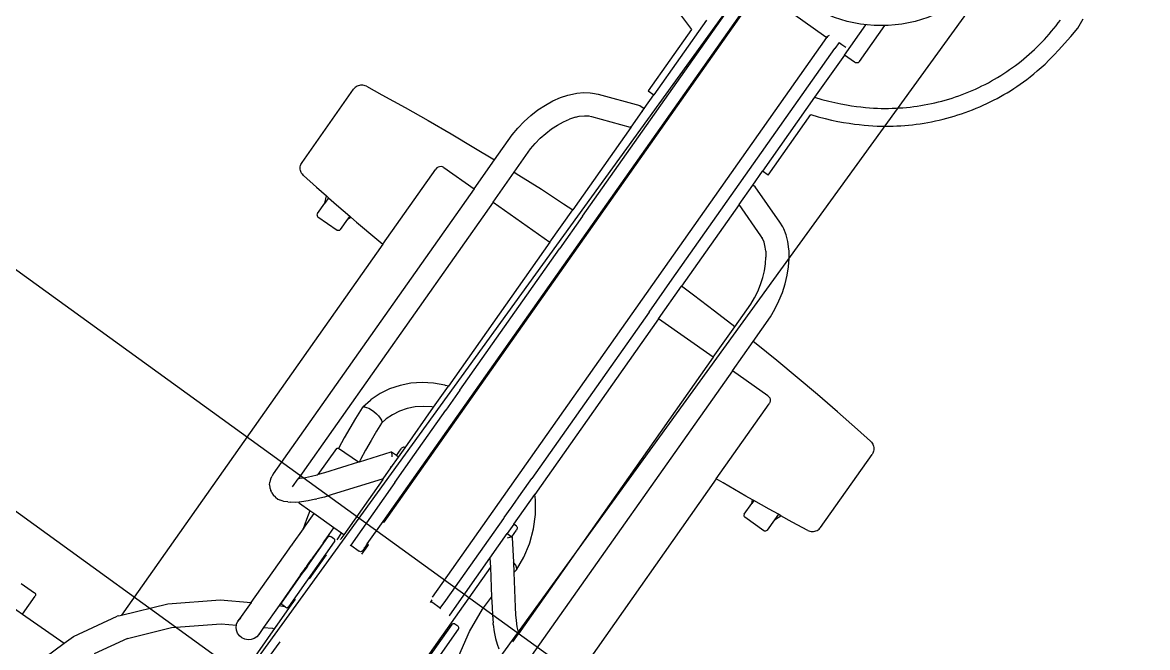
# Model space of a CAD drawing. Header units: metres. Extents: x 141303 to 146299, y 125960 to 127091.
# Drawn here: x 142376.453 to 142377.601, y 126617.266 to 126617.904 of the extents above; entities that cross this region are included whole.
import ezdxf

# ---------------------------------------------------------------- set-up
doc = ezdxf.new("R2010")
doc.units = ezdxf.units.M
doc.header["$MEASUREMENT"] = 0
doc.layers.add('Edges', color=7, linetype='Continuous')
doc.layers.add('projection lines', color=221, linetype='Continuous')
doc.layers.add('NVMI_WALL', color=7, linetype='Continuous', lineweight=30)
doc.layers.add('WALL NEW', color=7, linetype='Continuous', lineweight=25)

# ---------------------------------------------------------------- blocks, each defined once
blk = doc.blocks.new('Mobile C-Arm X-Ray Machine pl')
at = {"layer": 'Edges'}
for p, q in [((3.71541, 3.08852), (3.71363, 3.07349)), ((3.71541, 3.08852), (3.7156, 3.08954)), ((3.7156, 3.08954), (3.7159, 3.09053)), ((3.7159, 3.09053), (3.71633, 3.09147)), ((3.71633, 3.09147), (3.71686, 3.09236)), ((3.71686, 3.09236), (3.71749, 3.09317)), ((3.71749, 3.09317), (3.71822, 3.0939)), ((3.71822, 3.0939), (3.71904, 3.09454)), ((3.71904, 3.09454), (3.71992, 3.09508)), ((3.71992, 3.09508), (3.72086, 3.0955)), ((3.72086, 3.0955), (3.72185, 3.09581)), ((3.72185, 3.09581), (3.72287, 3.096)), ((3.72287, 3.096), (3.7239, 3.09606)), ((3.7239, 3.09606), (3.80054, 3.09606)), ((3.80157, 3.096), (3.80054, 3.09606)), ((3.80258, 3.09581), (3.80157, 3.096)), ((3.80357, 3.0955), (3.80258, 3.09581)), ((3.80451, 3.09508), (3.80357, 3.0955)), ((3.8054, 3.09454), (3.80451, 3.09508)), ((3.80621, 3.0939), (3.8054, 3.09454)), ((3.80694, 3.09317), (3.80621, 3.0939)), ((3.80758, 3.09236), (3.80694, 3.09317)), ((3.80811, 3.09147), (3.80758, 3.09236)), ((3.80853, 3.09053), (3.80811, 3.09147)), ((3.80884, 3.08954), (3.80853, 3.09053)), ((3.80902, 3.08852), (3.80884, 3.08954)), ((3.80902, 3.08852), (3.8108, 3.07349)), ((3.26891, 3.08685), (3.26891, 3.0688)), ((3.28976, 3.08485), (3.28976, 3.0708)), ((3.26891, 3.0688), (3.28776, 3.0688)), ((3.26891, 3.0688), (3.26891, 3.0253)), ((3.28828, 3.06887), (3.28776, 3.0688)), ((3.28876, 3.06907), (3.28828, 3.06887)), ((3.28918, 3.06939), (3.28876, 3.06907)), ((3.2895, 3.0698), (3.28918, 3.06939)), ((3.2897, 3.07028), (3.2895, 3.0698)), ((3.28976, 3.0708), (3.2897, 3.07028)), ((3.71363, 3.07349), (3.71243, 3.06245)), ((3.8108, 3.07349), (3.81325, 3.0509)), ((3.69381, 3.05897), (3.69361, 3.05849)), ((3.69413, 3.05938), (3.69381, 3.05897)), ((3.69455, 3.0597), (3.69413, 3.05938)), ((3.69504, 3.0599), (3.69455, 3.0597)), ((3.69556, 3.05997), (3.69504, 3.0599)), ((3.69556, 3.05997), (3.7065, 3.05997)), ((3.7065, 3.05997), (3.71243, 3.06245)), ((3.71217, 3.05997), (3.7065, 3.05997)), ((3.71217, 3.05997), (3.71118, 3.0509)), ((3.71243, 3.06245), (3.71217, 3.05997)), ((3.69361, 3.05849), (3.69354, 3.05797)), ((3.69354, 3.05797), (3.69354, 3.03799)), ((3.71118, 3.0509), (3.70972, 3.03599)), ((3.81325, 3.0509), (3.81547, 3.02829)), ((3.24044, 3.03485), (3.26891, 3.0253)), ((3.69361, 3.03748), (3.69354, 3.03799)), ((3.69381, 3.03699), (3.69361, 3.03748)), ((3.69413, 3.03658), (3.69381, 3.03699)), ((3.69455, 3.03626), (3.69413, 3.03658)), ((3.69504, 3.03606), (3.69455, 3.03626)), ((3.69556, 3.03599), (3.69504, 3.03606)), ((3.7065, 3.03599), (3.69556, 3.03599)), ((3.7065, 3.03599), (3.70959, 3.0347)), ((3.70972, 3.03599), (3.7065, 3.03599)), ((3.70959, 3.0347), (3.70896, 3.02829)), ((3.70972, 3.03599), (3.70959, 3.0347)), ((3.26891, 3.0253), (3.27837, 3.02213)), ((3.27837, 3.02213), (3.3142, 3.00132)), ((3.70896, 3.02829), (3.70697, 3.00565)), ((3.81547, 3.02829), (3.81747, 3.00565)), ((3.31532, 3.00038), (3.3142, 3.00132)), ((3.70697, 3.00565), (3.70644, 2.99896)), ((3.81747, 3.00565), (3.81924, 2.98299)), ((3.30352, 2.98324), (3.27645, 2.99896)), ((3.31532, 3.00038), (3.31696, 2.99896)), ((3.31696, 2.99896), (3.34794, 2.97215)), ((3.70644, 2.99896), (3.31696, 2.99896)), ((3.70644, 2.99896), (3.70643, 2.99879)), ((3.70644, 2.99896), (3.78522, 2.99896)), ((3.78651, 2.99879), (3.78522, 2.99896)), ((3.78772, 2.99829), (3.78651, 2.99879)), ((3.78875, 2.9975), (3.78772, 2.99829)), ((3.78955, 2.99646), (3.78875, 2.9975)), ((3.79005, 2.99526), (3.78955, 2.99646)), ((3.79022, 2.99396), (3.79005, 2.99526)), ((3.79022, 2.99396), (3.79022, 2.96236)), ((3.30352, 2.98324), (3.33308, 2.95761)), ((3.81924, 2.98299), (3.82064, 2.96236)), ((3.34794, 2.97215), (3.37657, 2.9372)), ((3.49127, 2.96236), (3.4889, 2.96203)), ((3.79022, 2.96236), (3.49127, 2.96236)), ((3.79022, 2.96236), (3.82064, 2.96236)), ((3.82064, 2.96236), (3.8469, 2.96236)), ((3.8469, 2.96236), (3.85451, 2.96175)), ((3.33308, 2.95761), (3.36002, 2.92474)), ((3.47697, 2.9539), (3.47614, 2.95152)), ((3.47697, 2.9539), (3.47818, 2.95572)), ((3.47962, 2.95779), (3.47818, 2.95572)), ((3.48156, 2.95939), (3.47962, 2.95779)), ((3.48156, 2.95939), (3.4837, 2.96055)), ((3.48596, 2.96155), (3.4837, 2.96055)), ((3.48596, 2.96155), (3.4889, 2.96203)), ((3.85451, 2.96175), (3.86218, 2.96056)), ((3.86218, 2.96056), (3.86978, 2.9588)), ((3.86978, 2.9588), (3.87719, 2.9565)), ((3.87719, 2.9565), (3.88428, 2.95371)), ((3.88428, 2.95371), (3.89091, 2.95047)), ((3.47592, 2.94912), (3.47576, 2.94665)), ((3.47576, 2.94665), (3.47628, 2.94422)), ((3.47592, 2.94912), (3.47614, 2.95152)), ((3.47701, 2.9414), (3.47628, 2.94422)), ((3.89091, 2.95047), (3.89698, 2.94683)), ((3.89698, 2.94683), (3.90237, 2.94288)), ((3.90237, 2.94288), (3.90347, 2.94191)), ((3.37657, 2.9372), (3.39002, 2.91428)), ((3.47866, 2.9381), (3.47701, 2.9414)), ((3.47866, 2.9381), (3.47974, 2.93613)), ((3.48219, 2.93255), (3.47974, 2.93613)), ((3.49146, 2.94236), (3.49157, 2.94232)), ((3.49157, 2.94232), (3.49166, 2.94236)), ((3.49166, 2.94236), (3.50003, 2.94236)), ((3.50086, 2.94136), (3.50003, 2.94236)), ((3.79022, 2.94236), (3.50003, 2.94236)), ((3.50427, 2.93782), (3.50086, 2.94136)), ((3.50826, 2.93411), (3.50427, 2.93782)), ((3.51199, 2.93099), (3.50826, 2.93411)), ((3.79022, 2.94236), (3.79022, 2.88275)), ((3.79022, 2.94236), (3.82181, 2.94236)), ((3.82181, 2.94236), (3.82209, 2.93763)), ((3.82181, 2.94236), (3.84615, 2.94236)), ((3.82209, 2.93763), (3.82317, 2.91493)), ((3.84615, 2.94236), (3.85225, 2.94187)), ((3.85225, 2.94187), (3.85841, 2.94091)), ((3.85841, 2.94091), (3.86453, 2.9395)), ((3.86453, 2.9395), (3.87048, 2.93765)), ((3.87048, 2.93765), (3.87618, 2.9354)), ((3.87618, 2.9354), (3.88151, 2.9328)), ((3.90347, 2.94191), (3.90825, 2.93756)), ((3.90825, 2.93756), (3.91215, 2.93301)), ((3.36002, 2.92474), (3.36673, 2.9133)), ((3.48406, 2.93029), (3.48219, 2.93255)), ((3.48331, 2.92911), (3.48334, 2.92942)), ((3.48331, 2.91841), (3.48331, 2.92911)), ((3.48334, 2.92942), (3.48344, 2.92972)), ((3.48344, 2.92972), (3.4836, 2.92997)), ((3.4836, 2.92997), (3.48381, 2.93016)), ((3.48381, 2.93016), (3.48406, 2.93029)), ((3.48545, 2.92864), (3.48406, 2.93029)), ((3.48945, 2.92447), (3.48545, 2.92864)), ((3.49414, 2.92012), (3.48945, 2.92447)), ((3.51284, 2.93033), (3.51199, 2.93099)), ((3.51722, 2.92693), (3.51284, 2.93033)), ((3.51284, 2.93033), (3.54028, 2.93033)), ((3.54128, 2.90837), (3.51722, 2.92693)), ((3.54028, 2.93033), (3.54054, 2.93029)), ((3.54054, 2.93029), (3.54078, 2.93016)), ((3.54078, 2.93016), (3.54099, 2.92997)), ((3.54099, 2.92997), (3.54114, 2.92972)), ((3.54114, 2.92972), (3.54124, 2.92942)), ((3.54128, 2.92911), (3.54117, 2.92908)), ((3.54124, 2.92942), (3.54128, 2.92911)), ((3.5418, 2.92916), (3.54128, 2.92911)), ((3.54128, 2.90837), (3.54128, 2.92911)), ((3.55136, 2.93028), (3.5418, 2.92916)), ((3.56093, 2.93122), (3.55136, 2.93028)), ((3.57051, 2.93198), (3.56093, 2.93122)), ((3.5812, 2.93263), (3.57051, 2.93198)), ((3.5812, 2.93263), (3.58219, 2.93239)), ((3.58219, 2.93239), (3.58307, 2.93143)), ((3.59064, 2.93056), (3.58219, 2.93239)), ((3.58307, 2.93143), (3.58379, 2.92984)), ((3.58379, 2.92984), (3.58431, 2.92771)), ((3.58431, 2.92771), (3.58457, 2.9252)), ((3.58457, 2.9252), (3.58457, 2.92247)), ((3.59064, 2.93056), (3.59159, 2.93032)), ((3.60015, 2.92711), (3.59159, 2.93032)), ((3.60828, 2.92271), (3.60015, 2.92711)), ((3.88151, 2.9328), (3.88638, 2.92988)), ((3.89072, 2.9267), (3.88638, 2.92988)), ((3.89072, 2.9267), (3.8932, 2.92441)), ((3.8932, 2.92441), (3.89612, 2.92102)), ((3.91215, 2.93301), (3.91511, 2.92836)), ((3.91511, 2.92836), (3.916, 2.9266)), ((3.916, 2.9266), (3.91791, 2.92207)), ((3.36771, 2.91378), (3.37033, 2.91428)), ((3.37033, 2.91428), (3.37299, 2.91406)), ((3.39002, 2.91428), (3.37033, 2.91428)), ((3.37299, 2.91406), (3.37377, 2.91378)), ((3.39002, 2.91428), (3.39031, 2.91378)), ((3.39002, 2.91428), (3.44643, 2.91426)), ((3.44643, 2.91426), (3.44945, 2.91428)), ((3.45106, 2.91426), (3.44945, 2.91428)), ((3.46724, 2.91425), (3.45106, 2.91426)), ((3.46626, 2.91378), (3.46724, 2.91425)), ((3.46724, 2.91425), (3.46731, 2.91428)), ((3.47552, 2.91648), (3.46731, 2.91428)), ((3.46731, 2.91428), (3.46746, 2.91425)), ((3.46746, 2.91425), (3.46844, 2.91406)), ((3.48331, 2.91424), (3.46746, 2.91425)), ((3.46844, 2.91406), (3.46883, 2.91375)), ((3.48331, 2.91841), (3.47552, 2.91648)), ((3.48331, 2.91424), (3.48331, 2.91841)), ((3.48331, 2.89316), (3.48331, 2.91424)), ((3.49414, 2.92012), (3.49512, 2.91925)), ((3.50016, 2.915), (3.49512, 2.91925)), ((3.50558, 2.91079), (3.50016, 2.915)), ((3.58308, 2.91484), (3.58219, 2.91307)), ((3.5838, 2.91711), (3.58308, 2.91484)), ((3.58431, 2.91971), (3.5838, 2.91711)), ((3.58457, 2.92247), (3.58431, 2.91971)), ((3.61583, 2.91716), (3.60828, 2.92271)), ((3.6227, 2.91058), (3.61583, 2.91716)), ((3.82317, 2.91493), (3.82402, 2.89222)), ((3.89612, 2.92102), (3.89789, 2.91823)), ((3.89789, 2.91823), (3.89898, 2.91565)), ((3.89789, 2.91823), (3.89833, 2.91754)), ((3.89898, 2.91565), (3.91069, 2.88339)), ((3.91791, 2.92207), (3.93052, 2.88733)), ((3.36062, 2.90319), (3.36084, 2.90593)), ((3.36084, 2.90593), (3.36174, 2.90853)), ((3.36174, 2.90853), (3.36326, 2.9108)), ((3.36326, 2.9108), (3.36529, 2.91259)), ((3.36529, 2.91259), (3.36673, 2.9133)), ((3.36673, 2.9133), (3.36771, 2.91378)), ((3.46624, 2.91375), (3.46626, 2.91378)), ((3.54128, 2.88325), (3.50558, 2.91079)), ((3.5419, 2.90789), (3.54128, 2.90837)), ((3.54418, 2.90819), (3.5419, 2.90789)), ((3.56448, 2.89047), (3.5419, 2.90789)), ((3.55344, 2.90927), (3.54418, 2.90819)), ((3.56271, 2.91018), (3.55344, 2.90927)), ((3.57198, 2.91092), (3.56271, 2.91018)), ((3.58018, 2.91142), (3.57198, 2.91092)), ((3.5812, 2.9119), (3.58018, 2.91142)), ((3.58539, 2.91028), (3.58018, 2.91142)), ((3.58219, 2.91307), (3.5812, 2.9119)), ((3.59152, 2.90798), (3.58539, 2.91028)), ((3.58614, 2.91011), (3.58539, 2.91028)), ((3.59753, 2.90473), (3.59152, 2.90798)), ((3.60311, 2.90063), (3.59753, 2.90473)), ((3.62876, 2.90306), (3.6227, 2.91058)), ((3.36109, 2.90048), (3.36062, 2.90319)), ((3.36223, 2.89799), (3.36109, 2.90048)), ((3.36396, 2.89589), (3.36223, 2.89799)), ((3.36615, 2.89433), (3.36396, 2.89589)), ((3.60818, 2.89577), (3.60311, 2.90063)), ((3.61266, 2.89022), (3.60818, 2.89577)), ((3.63391, 2.89474), (3.62876, 2.90306)), ((3.63807, 2.88574), (3.63391, 2.89474)), ((4.01432, 2.9036), (4.00931, 2.88857)), ((3.4051, 2.88506), (3.28203, 2.88506)), ((3.36866, 2.89341), (3.36615, 2.89433)), ((3.37132, 2.89319), (3.36866, 2.89341)), ((3.37246, 2.89341), (3.37132, 2.89319)), ((3.37852, 2.89319), (3.37132, 2.89319)), ((3.37839, 2.89341), (3.37852, 2.89319)), ((3.37852, 2.89319), (3.38248, 2.88644)), ((3.40179, 2.89319), (3.37852, 2.89319)), ((3.38248, 2.88644), (3.38304, 2.88506)), ((3.3904, 2.88506), (3.38304, 2.88506)), ((3.4017, 2.89341), (3.40179, 2.89319)), ((3.40179, 2.89319), (3.40359, 2.88876)), ((3.43366, 2.89319), (3.40179, 2.89319)), ((3.40359, 2.89075), (3.40366, 2.89127)), ((3.40359, 2.88876), (3.40359, 2.89075)), ((3.40359, 2.88775), (3.40359, 2.88876)), ((3.40359, 2.88775), (3.40366, 2.88723)), ((3.40366, 2.89127), (3.40387, 2.89175)), ((3.40366, 2.88723), (3.40387, 2.88675)), ((3.40387, 2.89175), (3.40419, 2.89216)), ((3.40387, 2.88675), (3.40419, 2.88633)), ((3.40419, 2.89216), (3.4046, 2.89248)), ((3.40419, 2.88633), (3.4046, 2.88602)), ((3.40441, 2.88675), (3.40458, 2.88633)), ((3.4046, 2.89248), (3.40509, 2.89268)), ((3.4046, 2.88602), (3.40471, 2.88602)), ((3.40471, 2.88602), (3.40473, 2.88596)), ((3.40473, 2.88596), (3.4051, 2.88506)), ((3.40473, 2.88596), (3.40509, 2.88582)), ((3.40509, 2.89268), (3.40561, 2.89275)), ((3.40509, 2.88582), (3.40561, 2.88575)), ((3.41419, 2.88506), (3.40519, 2.88506)), ((3.40561, 2.89275), (3.43594, 2.89275)), ((3.40561, 2.88575), (3.47358, 2.88575)), ((3.43366, 2.89319), (3.43619, 2.89319)), ((3.43536, 2.88506), (3.46064, 2.88506)), ((3.43594, 2.89275), (3.43619, 2.89278)), ((3.43594, 2.89275), (3.43794, 2.89275)), ((3.43676, 2.89319), (3.43619, 2.89319)), ((3.43619, 2.89278), (3.43644, 2.89288)), ((3.43768, 2.89278), (3.43619, 2.89278)), ((3.43644, 2.89288), (3.43664, 2.89304)), ((3.43664, 2.89304), (3.43676, 2.89319)), ((3.43676, 2.89319), (3.4368, 2.89325)), ((3.43676, 2.89319), (3.43794, 2.89319)), ((3.4368, 2.89325), (3.43687, 2.8934)), ((3.43794, 2.89275), (3.43768, 2.89278)), ((3.43794, 2.89319), (3.4393, 2.89318)), ((3.44125, 2.89275), (3.43794, 2.89275)), ((3.4393, 2.89318), (3.44151, 2.89319)), ((3.44151, 2.89278), (3.44125, 2.89275)), ((3.44325, 2.89275), (3.44125, 2.89275)), ((3.44325, 2.89275), (3.44125, 2.89275)), ((3.44243, 2.89319), (3.44151, 2.89319)), ((3.44151, 2.89278), (3.44299, 2.89278)), ((3.44233, 2.89339), (3.44239, 2.89325)), ((3.44239, 2.89325), (3.44243, 2.89319)), ((3.44243, 2.89319), (3.44255, 2.89304)), ((3.44293, 2.89318), (3.44243, 2.89319)), ((3.44255, 2.89304), (3.44275, 2.89288)), ((3.44275, 2.89288), (3.44299, 2.89278)), ((3.44293, 2.89318), (3.44705, 2.89317)), ((3.44299, 2.89278), (3.44325, 2.89275)), ((3.44325, 2.89275), (3.47358, 2.89275)), ((3.44705, 2.89317), (3.44995, 2.89319)), ((3.45159, 2.89317), (3.44995, 2.89319)), ((3.46707, 2.89316), (3.45159, 2.89317)), ((3.46707, 2.89316), (3.46984, 2.89319)), ((3.46984, 2.89319), (3.46888, 2.89338)), ((3.47023, 2.89338), (3.46984, 2.89319)), ((3.47054, 2.89338), (3.46984, 2.89319)), ((3.46984, 2.89319), (3.47261, 2.89316)), ((3.47261, 2.89316), (3.48331, 2.89316)), ((3.47358, 2.89275), (3.4741, 2.89268)), ((3.47358, 2.88575), (3.4741, 2.88582)), ((3.4741, 2.89268), (3.47459, 2.89248)), ((3.4741, 2.88582), (3.47459, 2.88602)), ((3.47459, 2.89248), (3.475, 2.89216)), ((3.47459, 2.88602), (3.475, 2.88633)), ((3.475, 2.89216), (3.47532, 2.89175)), ((3.475, 2.88633), (3.47532, 2.88675)), ((3.47532, 2.89175), (3.47553, 2.89127)), ((3.47532, 2.88675), (3.47553, 2.88723)), ((3.47553, 2.89127), (3.47559, 2.89075)), ((3.47553, 2.88723), (3.47559, 2.88775)), ((3.47559, 2.88775), (3.47559, 2.89075)), ((3.47641, 2.88506), (3.48331, 2.88506)), ((3.48331, 2.88506), (3.48331, 2.89316)), ((3.48331, 2.88275), (3.48331, 2.88506)), ((3.56189, 2.88733), (3.56348, 2.88849)), ((3.56348, 2.88849), (3.56448, 2.88945)), ((3.56482, 2.89012), (3.56448, 2.89047)), ((3.56448, 2.88945), (3.56482, 2.89012)), ((3.56448, 2.88506), (3.56482, 2.88506)), ((3.56482, 2.88506), (3.56482, 2.89012)), ((3.56482, 2.88506), (3.57181, 2.88506)), ((3.56482, 2.88275), (3.56482, 2.88506)), ((3.57252, 2.88499), (3.57181, 2.88506)), ((3.57318, 2.88479), (3.57252, 2.88499)), ((3.61646, 2.88407), (3.61266, 2.89022)), ((3.63807, 2.88574), (3.63824, 2.88536)), ((3.63909, 2.88275), (3.63824, 2.88536)), ((3.82402, 2.89222), (3.82429, 2.88275)), ((3.93052, 2.88733), (3.93052, 2.88275)), ((4.00931, 2.88857), (3.94504, 2.88857)), ((3.94504, 2.88857), (3.94504, 2.88275)), ((3.47841, 2.88266), (3.47905, 2.88275)), ((3.48331, 2.88275), (3.47905, 2.88275)), ((3.54128, 2.88275), (3.48331, 2.88275)), ((3.54128, 2.88275), (3.54128, 2.88325)), ((3.54192, 2.88275), (3.54128, 2.88325)), ((3.54192, 2.88275), (3.54128, 2.88275)), ((3.54206, 2.88265), (3.54192, 2.88275)), ((3.54192, 2.88275), (3.5534, 2.88275)), ((3.55318, 2.88265), (3.5534, 2.88275)), ((3.5534, 2.88275), (3.55482, 2.88339)), ((3.5534, 2.88275), (3.56482, 2.88275)), ((3.56482, 2.88265), (3.56482, 2.88275)), ((3.56482, 2.88275), (3.57456, 2.88275)), ((3.57375, 2.88448), (3.57318, 2.88479)), ((3.57419, 2.88406), (3.57375, 2.88448)), ((3.57447, 2.88358), (3.57419, 2.88406)), ((3.57456, 2.88306), (3.57447, 2.88358)), ((3.57456, 2.88306), (3.57456, 2.88275)), ((3.57456, 2.88275), (3.57456, 2.88265)), ((3.57456, 2.88275), (3.61707, 2.88275)), ((3.61707, 2.88275), (3.61646, 2.88407)), ((3.61712, 2.88265), (3.61707, 2.88275)), ((3.61707, 2.88275), (3.63909, 2.88275)), ((3.63912, 2.88265), (3.63909, 2.88275)), ((3.79022, 2.88275), (3.63909, 2.88275)), ((3.79022, 2.88275), (3.79022, 2.88265)), ((3.79022, 2.88275), (3.82429, 2.88275)), ((3.82429, 2.88275), (3.82429, 2.88265)), ((3.91069, 2.88275), (3.82429, 2.88275)), ((3.91106, 2.88275), (3.91069, 2.88339)), ((3.91069, 2.88339), (3.91069, 2.88275)), ((3.91106, 2.88275), (3.91069, 2.88275)), ((3.91069, 2.88275), (3.91069, 2.88265)), ((3.91112, 2.88265), (3.91106, 2.88275)), ((3.91106, 2.88275), (3.92753, 2.88275)), ((3.92753, 2.88275), (3.92737, 2.88265)), ((3.92854, 2.88339), (3.92753, 2.88275)), ((3.92753, 2.88275), (3.93052, 2.88275)), ((3.93052, 2.88275), (3.93052, 2.88265)), ((3.93052, 2.88275), (3.94504, 2.88275)), ((3.94504, 2.88275), (3.94504, 2.88265)), ((4.02342, 2.88275), (3.94504, 2.88275)), ((3.47905, 2.87275), (3.47841, 2.87283)), ((3.47932, 2.87275), (3.47905, 2.87275)), ((3.47932, 2.87275), (3.47932, 2.86375)), ((3.54504, 2.87275), (3.47932, 2.87275)), ((3.54504, 2.87275), (3.54504, 2.87285)), ((3.54504, 2.87275), (3.57456, 2.87275)), ((3.57456, 2.87285), (3.57456, 2.87275)), ((3.57456, 2.87275), (3.62101, 2.87275)), ((3.62101, 2.87275), (3.62098, 2.87285)), ((3.64194, 2.87275), (3.62101, 2.87275)), ((3.64194, 2.87275), (3.64192, 2.87285)), ((3.64194, 2.87275), (3.79022, 2.87275)), ((3.79022, 2.87285), (3.79022, 2.87275)), ((3.82456, 2.87275), (3.79022, 2.87275)), ((3.82456, 2.87285), (3.82456, 2.87275)), ((3.82456, 2.87275), (4.07316, 2.87275)), ((3.47841, 2.86056), (3.4874, 2.86056)), ((3.47938, 2.86323), (3.47932, 2.86375)), ((3.47958, 2.86275), (3.47938, 2.86323)), ((3.4799, 2.86233), (3.47958, 2.86275)), ((3.48032, 2.86202), (3.4799, 2.86233)), ((3.4808, 2.86182), (3.48032, 2.86202)), ((3.48132, 2.86175), (3.4808, 2.86182)), ((3.48406, 2.86175), (3.48132, 2.86175)), ((3.48406, 2.86175), (3.48457, 2.86182)), ((3.4874, 2.86175), (3.48406, 2.86175)), ((3.4874, 2.86175), (3.4874, 2.86182)), ((3.4874, 2.86056), (3.4874, 2.86175)), ((3.48834, 2.86175), (3.4874, 2.86175)), ((3.4874, 2.86056), (3.48834, 2.86056)), ((3.48834, 2.86175), (3.48834, 2.86182)), ((3.48834, 2.86056), (3.48834, 2.86175)), ((3.48834, 2.86175), (3.51199, 2.86175)), ((3.51199, 2.86182), (3.51199, 2.86175)), ((3.51199, 2.86175), (3.51199, 2.86075)), ((3.51199, 2.86175), (4.07081, 2.86175)), ((3.51199, 2.86075), (4.07081, 2.86075)), ((4.07081, 2.82575), (4.07081, 2.79075)), ((3.47841, 2.78856), (3.47951, 2.78856)), ((3.47951, 2.78856), (3.47938, 2.78827)), ((3.47951, 2.78856), (3.48126, 2.78856)), ((3.48307, 2.78975), (3.51199, 2.78975)), ((3.51199, 2.78975), (4.07081, 2.78975)), ((4.071, 2.79075), (4.07081, 2.79075)), ((4.07081, 2.78975), (4.07081, 2.79075)), ((4.07081, 2.78968), (4.07081, 2.78975)), ((4.07169, 2.78975), (4.07081, 2.78975)), ((4.07224, 2.78968), (4.07169, 2.78975)), ((4.07275, 2.78948), (4.07224, 2.78968)), ((4.07316, 2.78918), (4.07275, 2.78948)), ((3.47938, 2.78827), (3.47932, 2.78775)), ((3.47932, 2.77875), (3.47932, 2.78775)), ((3.47905, 2.77875), (3.47841, 2.77866)), ((3.47932, 2.77875), (3.47905, 2.77875)), ((3.47932, 2.77875), (3.4874, 2.77875)), ((3.4874, 2.77875), (3.54504, 2.77875)), ((3.54504, 2.77875), (3.54504, 2.77865)), ((3.54504, 2.77875), (3.5737, 2.77875)), ((3.5737, 2.77875), (3.5737, 2.77865)), ((3.5737, 2.77875), (3.57456, 2.77875)), ((3.57456, 2.77865), (3.57456, 2.77875)), ((3.57456, 2.77875), (3.58463, 2.77875)), ((3.58449, 2.77865), (3.58463, 2.77875)), ((3.58463, 2.77875), (3.58627, 2.77875)), ((3.58627, 2.77865), (3.58627, 2.77875)), ((3.58627, 2.77875), (3.58713, 2.77875)), ((3.58713, 2.77875), (3.58713, 2.77865)), ((3.58713, 2.77875), (3.59971, 2.77875)), ((3.59971, 2.77865), (3.59971, 2.77875)), ((3.59971, 2.77875), (3.61558, 2.77875)), ((3.61549, 2.77865), (3.61558, 2.77875)), ((3.79022, 2.77875), (3.61558, 2.77875)), ((3.79022, 2.77865), (3.79022, 2.77875)), ((3.79022, 2.77875), (3.82465, 2.77875)), ((3.82465, 2.77865), (3.82465, 2.77875)), ((3.82465, 2.77875), (4.06694, 2.77875)), ((4.06694, 2.77875), (4.06694, 2.77865)), ((4.07316, 2.77875), (4.06694, 2.77875)), ((4.07316, 2.77875), (4.07316, 2.77575)), ((4.07316, 2.77575), (4.07316, 2.77175)), ((3.53297, 2.76406), (3.40519, 2.76406)), ((3.4509, 2.76275), (3.43631, 2.76275)), ((3.4509, 2.76275), (3.45722, 2.76406)), ((3.47358, 2.76275), (3.4509, 2.76275)), ((3.47358, 2.76275), (3.4741, 2.76268)), ((3.4741, 2.76268), (3.47459, 2.76248)), ((3.47459, 2.76248), (3.475, 2.76216)), ((3.475, 2.76216), (3.47532, 2.76175)), ((3.47532, 2.76175), (3.47553, 2.76127)), ((3.47553, 2.76127), (3.47559, 2.76075)), ((3.47559, 2.76075), (3.47559, 2.75775)), ((3.47841, 2.76883), (3.47905, 2.76875)), ((3.47905, 2.76875), (3.53905, 2.76875)), ((3.53297, 2.76406), (3.51255, 2.74831)), ((3.53905, 2.76875), (3.53297, 2.76406)), ((3.53918, 2.76885), (3.53905, 2.76875)), ((3.53905, 2.76875), (3.56482, 2.76875)), ((3.56448, 2.76325), (3.54766, 2.75027)), ((3.56189, 2.76639), (3.56348, 2.76522)), ((3.56348, 2.76522), (3.56448, 2.76427)), ((3.56448, 2.76427), (3.56459, 2.76406)), ((3.56482, 2.7636), (3.56448, 2.76325)), ((3.56459, 2.76406), (3.56482, 2.7636)), ((3.56459, 2.76406), (3.56482, 2.76406)), ((3.56482, 2.76885), (3.56482, 2.76875)), ((3.57456, 2.76875), (3.56482, 2.76875)), ((3.56482, 2.76875), (3.56482, 2.76406)), ((3.56482, 2.76406), (3.56482, 2.7636)), ((3.56482, 2.76406), (3.57181, 2.76406)), ((3.57252, 2.76413), (3.57181, 2.76406)), ((3.57318, 2.76433), (3.57252, 2.76413)), ((3.57375, 2.76465), (3.57318, 2.76433)), ((3.57419, 2.76506), (3.57375, 2.76465)), ((3.57447, 2.76554), (3.57419, 2.76506)), ((3.57456, 2.76606), (3.57447, 2.76554)), ((3.57456, 2.76875), (3.57456, 2.76885)), ((3.57456, 2.76606), (3.57456, 2.76875)), ((3.57456, 2.76875), (3.60567, 2.76875)), ((3.592, 2.7584), (3.6023, 2.76567)), ((3.6023, 2.76567), (3.60567, 2.76875)), ((3.60567, 2.76875), (3.60579, 2.76885)), ((3.79022, 2.76875), (3.60567, 2.76875)), ((3.79022, 2.76875), (3.79022, 2.76885)), ((3.79022, 2.71136), (3.79022, 2.76875)), ((3.79022, 2.76875), (3.82438, 2.76875)), ((3.82402, 2.7559), (3.82438, 2.76875)), ((3.82438, 2.76875), (3.82438, 2.76885)), ((3.91012, 2.76875), (3.82438, 2.76875)), ((3.89898, 2.73807), (3.91012, 2.76875)), ((3.91012, 2.76875), (3.91015, 2.76885)), ((3.91012, 2.76875), (3.93052, 2.76875)), ((3.91791, 2.73165), (3.93052, 2.76639)), ((3.93052, 2.76875), (3.93052, 2.76885)), ((3.93052, 2.76875), (3.94504, 2.76875)), ((3.93052, 2.76639), (3.93052, 2.76875)), ((3.94504, 2.76875), (3.94504, 2.76885)), ((3.94504, 2.76285), (3.94504, 2.76875)), ((4.02271, 2.76875), (3.94504, 2.76875)), ((3.94504, 2.76285), (4.00864, 2.76285)), ((4.02268, 2.76885), (4.02271, 2.76875)), ((4.06694, 2.76875), (4.02271, 2.76875)), ((4.06694, 2.76875), (4.06694, 2.76885)), ((4.06694, 2.76875), (4.09881, 2.76875)), ((4.06694, 2.75805), (4.06694, 2.76875)), ((3.44325, 2.75575), (3.47358, 2.75575)), ((3.47358, 2.75575), (3.4741, 2.75582)), ((3.4741, 2.75582), (3.47459, 2.75602)), ((3.47459, 2.75602), (3.475, 2.75633)), ((3.475, 2.75633), (3.47532, 2.75675)), ((3.47532, 2.75675), (3.47553, 2.75723)), ((3.47553, 2.75723), (3.47559, 2.75775)), ((3.54766, 2.75027), (3.54067, 2.74488)), ((3.54746, 2.74928), (3.54766, 2.75027)), ((3.56942, 2.74832), (3.58098, 2.75259)), ((3.58098, 2.75259), (3.592, 2.7584)), ((3.82317, 2.73319), (3.82402, 2.7559)), ((4.06704, 2.75724), (4.06694, 2.75805)), ((4.06734, 2.75648), (4.06704, 2.75724)), ((4.06781, 2.75582), (4.06734, 2.75648)), ((4.06844, 2.75532), (4.06781, 2.75582)), ((4.06916, 2.75501), (4.06844, 2.75532)), ((4.06994, 2.7549), (4.06916, 2.75501)), ((4.06994, 2.7549), (4.10769, 2.7549)), ((3.45522, 2.74219), (3.47738, 2.74679)), ((3.47738, 2.74679), (3.49953, 2.74875)), ((3.49953, 2.74875), (3.51255, 2.74831)), ((3.50558, 2.74293), (3.50016, 2.73872)), ((3.51255, 2.74831), (3.50558, 2.74293)), ((3.54067, 2.74488), (3.51722, 2.72679)), ((3.54067, 2.74488), (3.54389, 2.74436)), ((3.54389, 2.74436), (3.5565, 2.74542)), ((3.54389, 2.74436), (3.5449, 2.74461)), ((3.5449, 2.74461), (3.54588, 2.74556)), ((3.54588, 2.74556), (3.54675, 2.74716)), ((3.54675, 2.74716), (3.54746, 2.74928)), ((3.5565, 2.74542), (3.56847, 2.74809)), ((3.56847, 2.74809), (3.56942, 2.74832)), ((3.49414, 2.7336), (3.48945, 2.72925)), ((3.49414, 2.7336), (3.49512, 2.73446)), ((3.50016, 2.73872), (3.49512, 2.73446)), ((3.82213, 2.71136), (3.82317, 2.73319)), ((3.8932, 2.7293), (3.89612, 2.7327)), ((3.89612, 2.7327), (3.89789, 2.73549)), ((3.89789, 2.73549), (3.89898, 2.73807)), ((3.89789, 2.73549), (3.89833, 2.73618)), ((3.916, 2.72711), (3.91791, 2.73165)), ((3.48219, 2.72116), (3.47974, 2.71759)), ((3.48545, 2.72507), (3.48219, 2.72116)), ((3.48945, 2.72925), (3.48545, 2.72507)), ((3.51199, 2.72273), (3.50826, 2.7196)), ((3.51722, 2.72679), (3.51199, 2.72273)), ((3.88151, 2.72091), (3.88638, 2.72383)), ((3.89072, 2.72702), (3.88638, 2.72383)), ((3.89072, 2.72702), (3.8932, 2.7293)), ((3.91215, 2.7207), (3.91511, 2.72536)), ((3.91511, 2.72536), (3.916, 2.72711)), ((3.49146, 2.71136), (3.49157, 2.7114)), ((3.49157, 2.7114), (3.49166, 2.71136)), ((3.49166, 2.71136), (3.50003, 2.71136)), ((3.50086, 2.71235), (3.50003, 2.71136)), ((3.79022, 2.71136), (3.50003, 2.71136)), ((3.50427, 2.7159), (3.50086, 2.71235)), ((3.50826, 2.7196), (3.50427, 2.7159)), ((3.79022, 2.71136), (3.82213, 2.71136)), ((3.82213, 2.71136), (3.84615, 2.71136)), ((3.84615, 2.71136), (3.85225, 2.71184)), ((3.85225, 2.71184), (3.85841, 2.7128)), ((3.85841, 2.7128), (3.86453, 2.71422)), ((3.86453, 2.71422), (3.87048, 2.71607)), ((3.87048, 2.71607), (3.87618, 2.71831)), ((3.87618, 2.71831), (3.88151, 2.72091)), ((3.90237, 2.71084), (3.90347, 2.7118)), ((3.90347, 2.7118), (3.90825, 2.71616)), ((3.90825, 2.71616), (3.91215, 2.7207)), ((3.88428, 2.70001), (3.89091, 2.70325)), ((3.89091, 2.70325), (3.89698, 2.70688)), ((3.89698, 2.70688), (3.90237, 2.71084)), ((3.85451, 2.69196), (3.86218, 2.69316)), ((3.86218, 2.69316), (3.86978, 2.69492)), ((3.86978, 2.69492), (3.87719, 2.69722)), ((3.87719, 2.69722), (3.88428, 2.70001)), ((3.79022, 2.69136), (3.49127, 2.69136)), ((3.79022, 2.65416), (3.79022, 2.69136)), ((3.79022, 2.69136), (3.82098, 2.69136)), ((3.81924, 2.66513), (3.82078, 2.6878)), ((3.82078, 2.6878), (3.82098, 2.69136)), ((3.82098, 2.69136), (3.8469, 2.69136)), ((3.8469, 2.69136), (3.85451, 2.69196)), ((3.81747, 2.64247), (3.81924, 2.66513)), ((3.79022, 2.65416), (3.79005, 2.65287)), ((3.70644, 2.64916), (3.43083, 2.64916)), ((3.70644, 2.64916), (3.70643, 2.64933)), ((3.70697, 2.64247), (3.70644, 2.64916)), ((3.70644, 2.64916), (3.78522, 2.64916)), ((3.78651, 2.64933), (3.78522, 2.64916)), ((3.78772, 2.64983), (3.78651, 2.64933)), ((3.78875, 2.65062), (3.78772, 2.64983)), ((3.78955, 2.65166), (3.78875, 2.65062)), ((3.79005, 2.65287), (3.78955, 2.65166)), ((3.70896, 2.61984), (3.70697, 2.64247)), ((3.81547, 2.61984), (3.81747, 2.64247)), ((3.70959, 2.61342), (3.70896, 2.61984)), ((3.81325, 2.59722), (3.81547, 2.61984)), ((3.69361, 2.61065), (3.69354, 2.61013)), ((3.69354, 2.59015), (3.69354, 2.61013)), ((3.69381, 2.61113), (3.69361, 2.61065)), ((3.69413, 2.61154), (3.69381, 2.61113)), ((3.69455, 2.61186), (3.69413, 2.61154)), ((3.69504, 2.61206), (3.69455, 2.61186)), ((3.69556, 2.61213), (3.69504, 2.61206)), ((3.69556, 2.61213), (3.7065, 2.61213)), ((3.7065, 2.61213), (3.70959, 2.61342)), ((3.70972, 2.61213), (3.7065, 2.61213)), ((3.70972, 2.61213), (3.70959, 2.61342)), ((3.71118, 2.59722), (3.70972, 2.61213)), ((3.71217, 2.58815), (3.71118, 2.59722)), ((3.8108, 2.57463), (3.81325, 2.59722)), ((3.69361, 2.58964), (3.69354, 2.59015)), ((3.69381, 2.58915), (3.69361, 2.58964)), ((3.69413, 2.58874), (3.69381, 2.58915)), ((3.69455, 2.58842), (3.69413, 2.58874)), ((3.69504, 2.58822), (3.69455, 2.58842)), ((3.69556, 2.58815), (3.69504, 2.58822)), ((3.7065, 2.58815), (3.69556, 2.58815)), ((3.7065, 2.58815), (3.71243, 2.58567)), ((3.71217, 2.58815), (3.7065, 2.58815)), ((3.71243, 2.58567), (3.71217, 2.58815)), ((3.71363, 2.57463), (3.71243, 2.58567)), ((3.71541, 2.5596), (3.71363, 2.57463)), ((3.80902, 2.5596), (3.8108, 2.57463)), ((3.71541, 2.5596), (3.7156, 2.55858)), ((3.7156, 2.55858), (3.7159, 2.55759)), ((3.7159, 2.55759), (3.71633, 2.55665)), ((3.80853, 2.55759), (3.80811, 2.55665)), ((3.80884, 2.55858), (3.80853, 2.55759)), ((3.80902, 2.5596), (3.80884, 2.55858)), ((3.71633, 2.55665), (3.71686, 2.55577)), ((3.71686, 2.55577), (3.71749, 2.55495)), ((3.71749, 2.55495), (3.71822, 2.55422)), ((3.71822, 2.55422), (3.71904, 2.55358)), ((3.71904, 2.55358), (3.71992, 2.55304)), ((3.71992, 2.55304), (3.72086, 2.55262)), ((3.72086, 2.55262), (3.72185, 2.55231)), ((3.72185, 2.55231), (3.72287, 2.55212)), ((3.72287, 2.55212), (3.7239, 2.55206)), ((3.7239, 2.55206), (3.80054, 2.55206)), ((3.80157, 2.55212), (3.80054, 2.55206)), ((3.80258, 2.55231), (3.80157, 2.55212)), ((3.80357, 2.55262), (3.80258, 2.55231)), ((3.80451, 2.55304), (3.80357, 2.55262)), ((3.8054, 2.55358), (3.80451, 2.55304)), ((3.80621, 2.55422), (3.8054, 2.55358)), ((3.80694, 2.55495), (3.80621, 2.55422)), ((3.80758, 2.55577), (3.80694, 2.55495)), ((3.80811, 2.55665), (3.80758, 2.55577))]:
    blk.add_line(p, q, dxfattribs=at)
for points in [[(4.20122, 2.61851), (4.21051, 2.61921)], [(4.02271, 2.76875), (4.02483, 2.76263), (4.02692, 2.75702), (4.02897, 2.75187), (4.031, 2.74713), (4.033, 2.74277), (4.03496, 2.73874), (4.03688, 2.73499), (4.03877, 2.73149), (4.04061, 2.7282), (4.04243, 2.72508), (4.04422, 2.72212), (4.046, 2.7193), (4.04778, 2.71659), (4.04957, 2.71398), (4.05139, 2.71144), (4.05323, 2.70895), (4.0551, 2.7065), (4.05702, 2.70408), (4.05898, 2.70169), (4.06097, 2.69933), (4.063, 2.69701), (4.06507, 2.69472), (4.06717, 2.69247), (4.06931, 2.69025), (4.07149, 2.68807), (4.0737, 2.68593), (4.07595, 2.68382), (4.07822, 2.68175), (4.08053, 2.67971), (4.08288, 2.67772), (4.08525, 2.67577), (4.08766, 2.67385), (4.0901, 2.67198), (4.09256, 2.67015), (4.09506, 2.66836), (4.09758, 2.66661), (4.10013, 2.6649), (4.10271, 2.66324), (4.10532, 2.66161), (4.10795, 2.66004), (4.1106, 2.6585), (4.11328, 2.65701), (4.11599, 2.65557), (4.11871, 2.65417), (4.12146, 2.65282), (4.12423, 2.65151), (4.12702, 2.65025), (4.12983, 2.64904), (4.13266, 2.64787), (4.13551, 2.64675), (4.13838, 2.64568), (4.14126, 2.64465), (4.14416, 2.64368), (4.14707, 2.64275), (4.15, 2.64187), (4.15294, 2.64104), (4.15589, 2.64026), (4.15886, 2.63953), (4.16184, 2.63885), (4.16483, 2.63822), (4.16783, 2.63764), (4.17083, 2.6371), (4.17385, 2.63662), (4.17687, 2.63619), (4.1799, 2.63581), (4.18294, 2.63548), (4.18598, 2.6352), (4.18902, 2.63497), (4.19207, 2.63479), (4.19512, 2.63467), (4.19817, 2.63459)], [(4.00864, 2.76285), (4.01078, 2.75668), (4.01292, 2.75094), (4.01507, 2.74561), (4.01721, 2.74065), (4.01933, 2.73603), (4.02144, 2.73172), (4.02351, 2.72769), (4.02555, 2.72391), (4.02754, 2.72035), (4.02951, 2.71697), (4.03145, 2.71377), (4.03337, 2.71072), (4.0353, 2.70779), (4.03724, 2.70497), (4.03919, 2.70222), (4.04118, 2.69953), (4.04321, 2.69688), (4.04529, 2.69426), (4.0474, 2.69168), (4.04956, 2.68913), (4.05175, 2.68662), (4.05399, 2.68415), (4.05627, 2.68171), (4.05858, 2.67931), (4.06093, 2.67695), (4.06332, 2.67463), (4.06575, 2.67235), (4.06822, 2.67012), (4.07071, 2.66792), (4.07325, 2.66576), (4.07582, 2.66365), (4.07842, 2.66158), (4.08105, 2.65955), (4.08372, 2.65757), (4.08642, 2.65564), (4.08915, 2.65374), (4.09191, 2.6519), (4.0947, 2.6501), (4.09751, 2.64834), (4.10036, 2.64664), (4.10323, 2.64498), (4.10613, 2.64337), (4.10905, 2.64181), (4.112, 2.6403), (4.11497, 2.63883), (4.11797, 2.63742), (4.12099, 2.63606), (4.12402, 2.63474), (4.12709, 2.63348), (4.1302, 2.63226), (4.13338, 2.63109), (4.13665, 2.62995), (4.14004, 2.62884), (4.14358, 2.62776), (4.14728, 2.6267), (4.15117, 2.62566), (4.1553, 2.62463), (4.15978, 2.62363), (4.16473, 2.62265), (4.17029, 2.62171), (4.17659, 2.62082), (4.18376, 2.61998), (4.19193, 2.61921), (4.20122, 2.61851)]]:
    blk.add_lwpolyline(points, dxfattribs=at)
blk.add_circle((4.20122, 2.82469), 0.1167, dxfattribs=at)

msp = doc.modelspace()

# ---------------------------------------------------------------- linework, layer by layer
at = {"layer": 'NVMI_WALL'}
for p, q in [((142381.43402, 126614.03963), (142367.99624, 126623.76951)), ((142383.26065, 126612.4701), (142367.87894, 126623.60751)), ((142374.1494, 126613.74206), (142380.54196, 126622.57072)), ((142374.1494, 126613.74206), (142380.54196, 126622.57072)), ((142374.1494, 126613.74206), (142380.54196, 126622.57072)), ((142376.48134, 126616.62165), (142380.58665, 126622.29143))]:
    msp.add_line(p, q, dxfattribs=at)
at = {"layer": 'projection lines'}
msp.add_ray((142376.71551, 126617.27152), (-0.59197243, -0.805958213), dxfattribs=at)

# ---------------------------------------------------------------- block references
at = {"layer": 'WALL NEW', "xscale": 1.190213132251739, "yscale": 1.190213132251739, "zscale": 1.190213132251739, "rotation": 54.84372062450828}
msp.add_blockref('Mobile C-Arm X-Ray Machine pl', (142377.19887, 126612.01552), dxfattribs=at)

doc.saveas('drawing.dxf')
